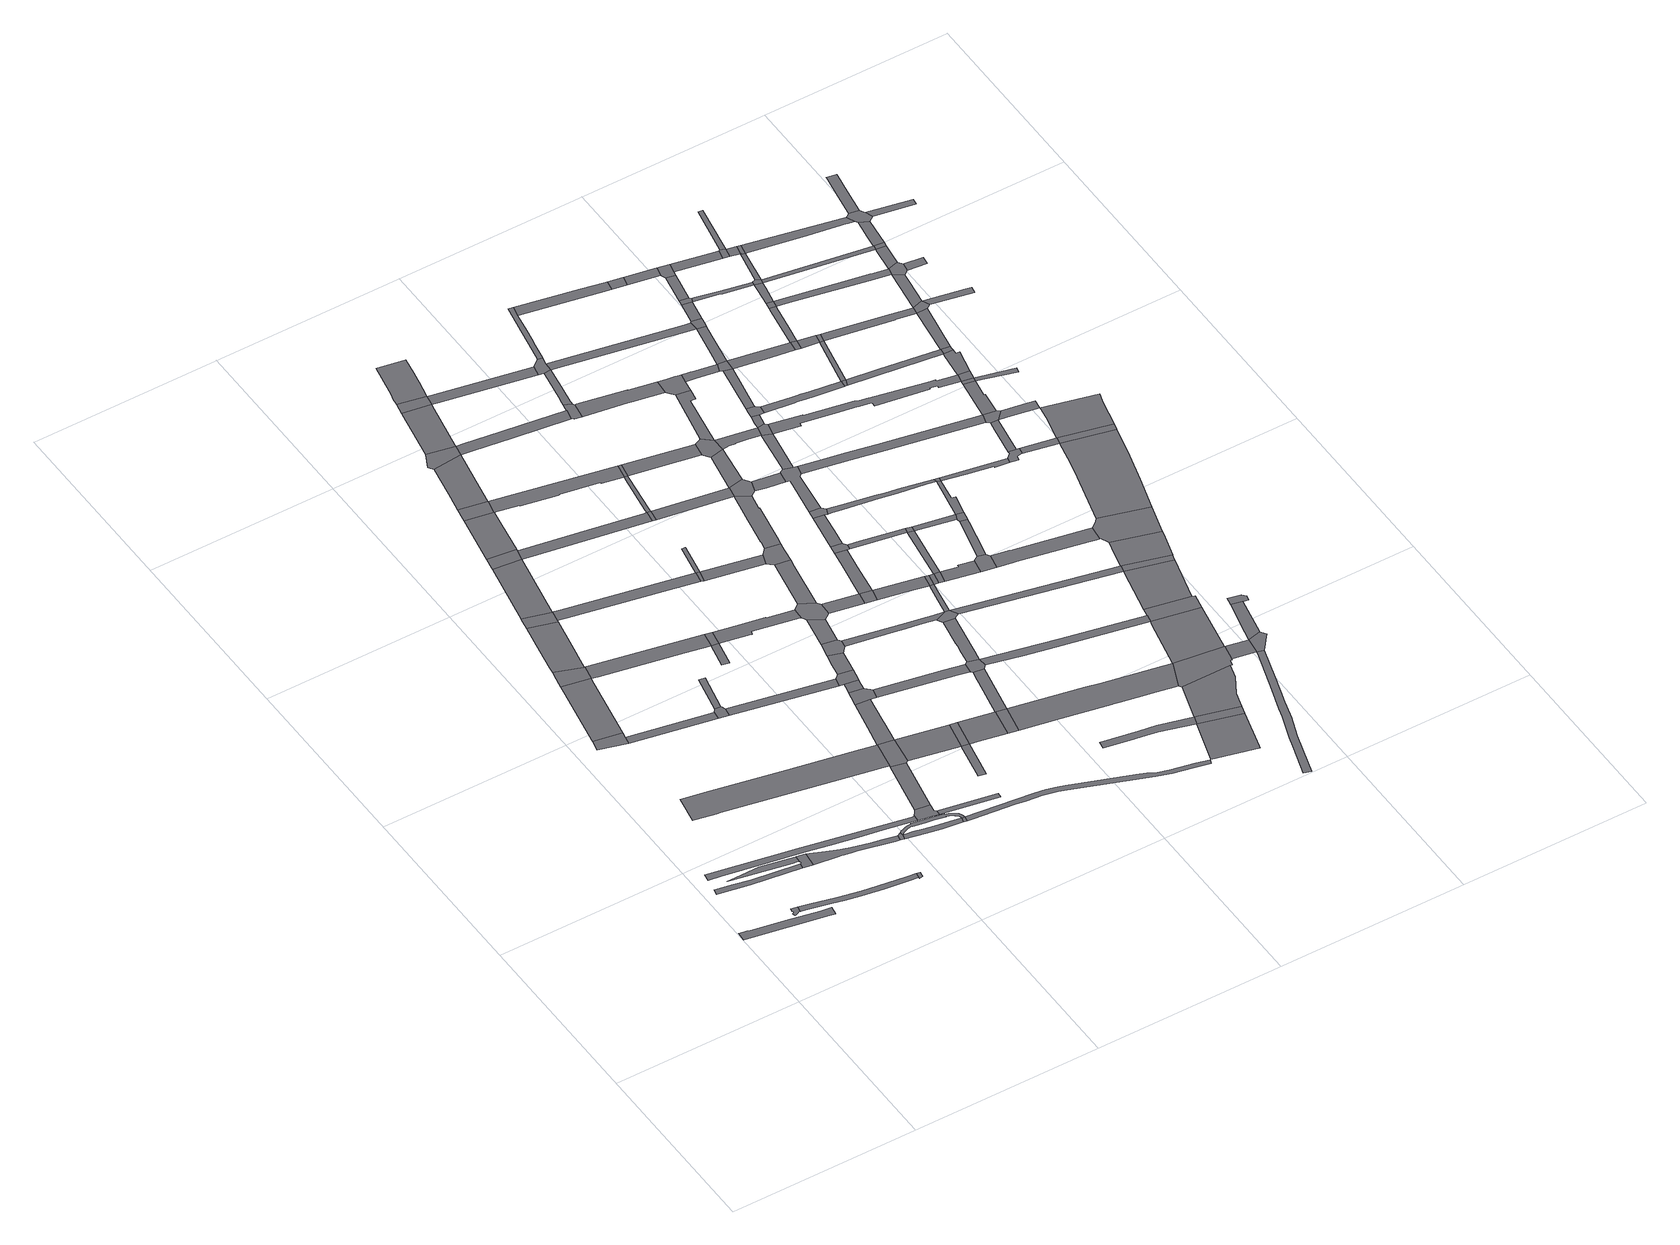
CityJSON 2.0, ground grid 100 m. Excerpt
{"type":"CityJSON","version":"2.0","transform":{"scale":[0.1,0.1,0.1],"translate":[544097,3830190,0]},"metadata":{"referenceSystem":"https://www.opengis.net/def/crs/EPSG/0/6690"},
"CityObjects":{
"road1":{"type":"Road","attributes":{"RoadStructureAttribute.sectionType":"1"},"geometry":[{"type":"MultiSurface","lod":"1","boundaries":[[[0,1,2,3,4,5,6,7,8,9,10]]]}]},
"road2":{"type":"Road","geometry":[{"type":"MultiSurface","lod":"1","boundaries":[[[11,12,13,14,15,16,17,18,19,20,21,22,23]]]}]},
"road3":{"type":"Road","attributes":{"RoadStructureAttribute.sectionType":"1"},"geometry":[{"type":"MultiSurface","lod":"1","boundaries":[[[24,25,26,27,28,29,30,31,32,33]]]}]},
"road4":{"type":"Road","geometry":[{"type":"MultiSurface","lod":"1","boundaries":[[[34,35,36,37,38,39,40,41]]]}]},
"road5":{"type":"Road","geometry":[{"type":"MultiSurface","lod":"1","boundaries":[[[42,41,40,43,44,45,33,32,46,47,48]]]}]},
"road6":{"type":"Road","attributes":{"RoadStructureAttribute.sectionType":"1"},"geometry":[{"type":"MultiSurface","lod":"1","boundaries":[[[49,50,51,52,53,23,22,54,55,56,57,58,59,60,61,62]]]}]},
"road7":{"type":"Road","geometry":[{"type":"MultiSurface","lod":"1","boundaries":[[[63,64,65,66,67]]]}]},
"road8":{"type":"Road","attributes":{"RoadStructureAttribute.sectionType":"1"},"geometry":[{"type":"MultiSurface","lod":"1","boundaries":[[[68,69,70,71,72,73,74,75,76,77,78,79,80,81,82]]]}]},
"road9":{"type":"Road","attributes":{"RoadStructureAttribute.sectionType":"1"},"geometry":[{"type":"MultiSurface","lod":"1","boundaries":[[[83,84,85,63,67,86,87,88]]]}]},
"road10":{"type":"Road","attributes":{"RoadStructureAttribute.sectionType":"1"},"geometry":[{"type":"MultiSurface","lod":"1","boundaries":[[[89,90,91,92,93,94,95,48,47,96,97,98,99,100,101,102,103]]]}]},
"road11":{"type":"Road","geometry":[{"type":"MultiSurface","lod":"1","boundaries":[[[104,105,83,88,106,107]]]}]},
"road12":{"type":"Road","attributes":{"RoadStructureAttribute.sectionType":"1"},"geometry":[{"type":"MultiSurface","lod":"1","boundaries":[[[66,65,108,109]]]}]},
"road13":{"type":"Road","geometry":[{"type":"MultiSurface","lod":"1","boundaries":[[[62,61,110,111,112]]]}]},
"road14":{"type":"Road","attributes":{"RoadStructureAttribute.sectionType":"1"},"geometry":[{"type":"MultiSurface","lod":"1","boundaries":[[[113,114,115,104,107,116,117]]]}]},
"road15":{"type":"Road","attributes":{"RoadStructureAttribute.sectionType":"1"},"geometry":[{"type":"MultiSurface","lod":"1","boundaries":[[[118,119,120,121,122,123,124,125,126,127,128,129,130,131,132,133,134]]]}]},
"road16":{"type":"Road","geometry":[{"type":"MultiSurface","lod":"1","boundaries":[[[135,136,113,117,137,138,139]]]}]},
"road17":{"type":"Road","geometry":[{"type":"MultiSurface","lod":"1","boundaries":[[[140,103,102,141,142]]]}]},
"road18":{"type":"Road","geometry":[{"type":"MultiSurface","lod":"1","boundaries":[[[143,144,109,108,145,146,147,148]]]}]},
"road19":{"type":"Road","attributes":{"RoadStructureAttribute.sectionType":"1"},"geometry":[{"type":"MultiSurface","lod":"1","boundaries":[[[149,135,139,150]]]}]},
"road20":{"type":"Road","attributes":{"RoadStructureAttribute.sectionType":"1"},"geometry":[{"type":"MultiSurface","lod":"1","boundaries":[[[151,106,88,152,153,154,155]]]}]},
"road21":{"type":"Road","geometry":[{"type":"MultiSurface","lod":"1","boundaries":[[[156,157,158,143,148]]]}]},
"road22":{"type":"Road","attributes":{"RoadStructureAttribute.sectionType":"1"},"geometry":[{"type":"MultiSurface","lod":"1","boundaries":[[[159,160,161,162,163,142,141,164,165,166,167]]]}]},
"road23":{"type":"Road","attributes":{"RoadStructureAttribute.sectionType":"1"},"geometry":[{"type":"MultiSurface","lod":"1","boundaries":[[[168,169,170,171,172,173,174,175,176,177,178,179,180,181,182,183,140,142,184,185,186,187,188,189,190,191,192,193,194,195,196,197,198,167,199]]]}]},
"road24":{"type":"Road","geometry":[{"type":"MultiSurface","lod":"1","boundaries":[[[200,201,149,150,202,203,204]]]}]},
"road25":{"type":"Road","geometry":[{"type":"MultiSurface","lod":"1","boundaries":[[[205,206,207,82,81,208,209,210,211,212,213,214,215]]]}]},
"road26":{"type":"Road","attributes":{"RoadStructureAttribute.sectionType":"1"},"geometry":[{"type":"MultiSurface","lod":"1","boundaries":[[[216,200,204,217,218,219]]]}]},
"road27":{"type":"Road","geometry":[{"type":"MultiSurface","lod":"1","boundaries":[[[167,166,220,199]]]}]},
"road28":{"type":"Road","attributes":{"RoadStructureAttribute.sectionType":"1"},"geometry":[{"type":"MultiSurface","lod":"1","boundaries":[[[221,205,215,222]]]}]},
"road29":{"type":"Road","attributes":{"RoadStructureAttribute.sectionType":"1"},"geometry":[{"type":"MultiSurface","lod":"1","boundaries":[[[146,145,223,224,225]]]}]},
"road30":{"type":"Road","geometry":[{"type":"MultiSurface","lod":"1","boundaries":[[[226,216,219,227]]]}]},
"road31":{"type":"Road","geometry":[{"type":"MultiSurface","lod":"1","boundaries":[[[154,228,229,230]]]}]},
"road32":{"type":"Road","attributes":{"RoadStructureAttribute.sectionType":"1"},"geometry":[{"type":"MultiSurface","lod":"1","boundaries":[[[231,232,138,137,233,234,235,236]]]}]},
"road33":{"type":"Road","attributes":{"RoadStructureAttribute.sectionType":"1"},"geometry":[{"type":"MultiSurface","lod":"1","boundaries":[[[237,238,213,212]]]}]},
"road34":{"type":"Road","geometry":[{"type":"MultiSurface","lod":"1","boundaries":[[[134,133,221,222,239,240,241,242]]]}]},
"road35":{"type":"Road","geometry":[{"type":"MultiSurface","lod":"1","boundaries":[[[155,154,230,243]]]}]},
"road36":{"type":"Road","attributes":{"RoadStructureAttribute.sectionType":"1"},"geometry":[{"type":"MultiSurface","lod":"1","boundaries":[[[244,245,246,247,248,249,226,227]]]}]},
"road37":{"type":"Road","attributes":{"RoadStructureAttribute.sectionType":"1"},"geometry":[{"type":"MultiSurface","lod":"1","boundaries":[[[250,251,242,241,252,253,254]]]}]},
"road38":{"type":"Road","geometry":[{"type":"MultiSurface","lod":"1","boundaries":[[[255,256,257,248,247,258]]]}]},
"road39":{"type":"Road","attributes":{"RoadStructureAttribute.sectionType":"1"},"geometry":[{"type":"MultiSurface","lod":"1","boundaries":[[[259,260,261,262,203,202,263,264,265,266]]]}]},
"road40":{"type":"Road","attributes":{"RoadStructureAttribute.sectionType":"1"},"geometry":[{"type":"MultiSurface","lod":"1","boundaries":[[[241,240,267,268,269,270,271]]]}]},
"road41":{"type":"Road","geometry":[{"type":"MultiSurface","lod":"1","boundaries":[[[272,273,250,254,274,275,276,277]]]}]},
"road42":{"type":"Road","attributes":{"RoadStructureAttribute.sectionType":"1"},"geometry":[{"type":"MultiSurface","lod":"1","boundaries":[[[268,278,279,280,281]]]}]},
"road43":{"type":"Road","attributes":{"RoadStructureAttribute.sectionType":"1"},"geometry":[{"type":"MultiSurface","lod":"1","boundaries":[[[282,283,255,258,284,285,286]]]}]},
"road44":{"type":"Road","attributes":{"RoadStructureAttribute.sectionType":"1"},"geometry":[{"type":"MultiSurface","lod":"1","boundaries":[[[287,288,289,272,277,290,291,292]]]}]},
"road45":{"type":"Road","attributes":{"RoadStructureAttribute.sectionType":"1"},"geometry":[{"type":"MultiSurface","lod":"1","boundaries":[[[293,294,295,296,243,230,297,298,299,300,301,302,303]]]}]},
"road46":{"type":"Road","geometry":[{"type":"MultiSurface","lod":"1","boundaries":[[[304,305,306,225,224,287,292,307,308]]]}]},
"road47":{"type":"Road","attributes":{"RoadStructureAttribute.sectionType":"1"},"geometry":[{"type":"MultiSurface","lod":"1","boundaries":[[[309,310,304,308,311]]]}]},
"road48":{"type":"Road","geometry":[{"type":"MultiSurface","lod":"1","boundaries":[[[312,282,286,313]]]}]},
"road49":{"type":"Road","geometry":[{"type":"MultiSurface","lod":"1","boundaries":[[[269,268,281,314]]]}]},
"road50":{"type":"Road","geometry":[{"type":"MultiSurface","lod":"1","boundaries":[[[236,235,315,316]]]}]},
"road51":{"type":"Road","attributes":{"RoadStructureAttribute.sectionType":"1"},"geometry":[{"type":"MultiSurface","lod":"1","boundaries":[[[317,227,219,318,319,320,321,322,323,324,325,326,327,328,329]]]}]},
"road52":{"type":"Road","geometry":[{"type":"MultiSurface","lod":"1","boundaries":[[[330,331,309,311,332,333,334,335,336]]]}]},
"road53":{"type":"Road","geometry":[{"type":"MultiSurface","lod":"1","boundaries":[[[337,338,339,340,236,316]]]}]},
"road54":{"type":"Road","attributes":{"RoadStructureAttribute.sectionType":"1"},"geometry":[{"type":"MultiSurface","lod":"1","boundaries":[[[341,342,343,312,313,344,345,346,347,348]]]}]},
"road55":{"type":"Road","attributes":{"RoadStructureAttribute.sectionType":"1"},"geometry":[{"type":"MultiSurface","lod":"1","boundaries":[[[314,281,349,350,351,352]]]}]},
"road56":{"type":"Road","attributes":{"RoadStructureAttribute.sectionType":"1"},"geometry":[{"type":"MultiSurface","lod":"1","boundaries":[[[353,330,336,354]]]}]},
"road57":{"type":"Road","attributes":{"RoadStructureAttribute.sectionType":"1"},"geometry":[{"type":"MultiSurface","lod":"1","boundaries":[[[355,356,357,358,359,360,361,362,363,364,365,199,220,366,367,368,369,370,371,372,373,374,375,376,377]]]}]},
"road58":{"type":"Road","attributes":{"RoadStructureAttribute.sectionType":"1"},"geometry":[{"type":"MultiSurface","lod":"1","boundaries":[[[316,315,378,379]]]}]},
"road59":{"type":"Road","attributes":{"RoadStructureAttribute.sectionType":"1"},"geometry":[{"type":"MultiSurface","lod":"1","boundaries":[[[380,275,274,381,382,383]]]}]},
"road60":{"type":"Road","geometry":[{"type":"MultiSurface","lod":"1","boundaries":[[[266,265,384,385]]]}]},
"road61":{"type":"Road","attributes":{"RoadStructureAttribute.sectionType":"1"},"geometry":[{"type":"MultiSurface","lod":"1","boundaries":[[[386,387,388,389,258,247,390,391,392,393,394]]]}]},
"road62":{"type":"Road","geometry":[{"type":"MultiSurface","lod":"1","boundaries":[[[395,396,397,303,302,398,353,354,399,400,401,402]]]}]},
"road63":{"type":"Road","geometry":[{"type":"MultiSurface","lod":"1","boundaries":[[[352,351,403,404]]]}]},
"road64":{"type":"Road","attributes":{"RoadStructureAttribute.sectionType":"1"},"geometry":[{"type":"MultiSurface","lod":"1","boundaries":[[[328,405,406,266,385,407,408,409]]]}]},
"road65":{"type":"Road","attributes":{"RoadStructureAttribute.sectionType":"1"},"geometry":[{"type":"MultiSurface","lod":"1","boundaries":[[[410,411,395,402,412,413]]]}]},
"road66":{"type":"Road","geometry":[{"type":"MultiSurface","lod":"1","boundaries":[[[329,328,409,414]]]}]},
"road67":{"type":"Road","attributes":{"RoadStructureAttribute.sectionType":"1"},"geometry":[{"type":"MultiSurface","lod":"1","boundaries":[[[415,313,286,416,417,418]]]}]},
"road68":{"type":"Road","attributes":{"RoadStructureAttribute.sectionType":"1"},"geometry":[{"type":"MultiSurface","lod":"1","boundaries":[[[419,401,400,420,421]]]}]},
"road69":{"type":"Road","attributes":{"RoadStructureAttribute.sectionType":"1"},"geometry":[{"type":"MultiSurface","lod":"1","boundaries":[[[422,423,424,352,404,425,426,427]]]}]},
"road70":{"type":"Road","attributes":{"RoadStructureAttribute.sectionType":"1"},"geometry":[{"type":"MultiSurface","lod":"1","boundaries":[[[428,429,430,431,432,335,334,433,434,435,436,437,438]]]}]},
"road71":{"type":"Road","geometry":[{"type":"MultiSurface","lod":"1","boundaries":[[[439,440,379,378,410,413,441,442,443]]]}]},
"road72":{"type":"Road","attributes":{"RoadStructureAttribute.sectionType":"1"},"geometry":[{"type":"MultiSurface","lod":"1","boundaries":[[[385,384,444,445]]]}]},
"road73":{"type":"Road","geometry":[{"type":"MultiSurface","lod":"1","boundaries":[[[446,383,382,422,427,447,448]]]}]},
"road74":{"type":"Road","geometry":[{"type":"MultiSurface","lod":"1","boundaries":[[[421,420,449,450]]]}]},
"road75":{"type":"Road","geometry":[{"type":"MultiSurface","lod":"1","boundaries":[[[451,452,394,393,453,454,455,456,457,458]]]}]},
"road76":{"type":"Road","attributes":{"RoadStructureAttribute.sectionType":"1"},"geometry":[{"type":"MultiSurface","lod":"1","boundaries":[[[444,459,460,461,462,439,443,463,464,465,466,467,468]]]}]},
"road77":{"type":"Road","attributes":{"RoadStructureAttribute.sectionType":"1"},"geometry":[{"type":"MultiSurface","lod":"1","boundaries":[[[414,409,469,470,471,472,473]]]}]},
"road78":{"type":"Road","attributes":{"RoadStructureAttribute.sectionType":"1"},"geometry":[{"type":"MultiSurface","lod":"1","boundaries":[[[474,475,476,477,446,448,478,479,480,481]]]}]},
"road79":{"type":"Road","attributes":{"RoadStructureAttribute.sectionType":"1"},"geometry":[{"type":"MultiSurface","lod":"1","boundaries":[[[482,483,421,450,484,485,486]]]}]},
"road80":{"type":"Road","attributes":{"RoadStructureAttribute.sectionType":"1"},"geometry":[{"type":"MultiSurface","lod":"1","boundaries":[[[487,488,489,490,491,492,493,494,495,496,451,458]]]}]},
"road81":{"type":"Road","geometry":[{"type":"MultiSurface","lod":"1","boundaries":[[[438,437,497,474,481,498,499,500,501]]]}]},
"road82":{"type":"Road","attributes":{"RoadStructureAttribute.sectionType":"1"},"geometry":[{"type":"MultiSurface","lod":"1","boundaries":[[[450,449,502,503,504]]]}]},
"road83":{"type":"Road","geometry":[{"type":"MultiSurface","lod":"1","boundaries":[[[505,445,444,468,506,507]]]}]},
"road84":{"type":"Road","geometry":[{"type":"MultiSurface","lod":"1","boundaries":[[[508,482,486,509,510,511]]]}]},
"road85":{"type":"Road","geometry":[{"type":"MultiSurface","lod":"1","boundaries":[[[512,418,417,513,493,492,514,515,516,517]]]}]},
"road86":{"type":"Road","attributes":{"RoadStructureAttribute.sectionType":"1"},"geometry":[{"type":"MultiSurface","lod":"1","boundaries":[[[518,519,520,521,522,523,524,525,526]]]}]},
"road87":{"type":"Road","attributes":{"RoadStructureAttribute.sectionType":"1"},"geometry":[{"type":"MultiSurface","lod":"1","boundaries":[[[527,528,529,530,404,403,531,532,533,534,535,536,537,538,539]]]}]},
"road88":{"type":"Road","attributes":{"RoadStructureAttribute.sectionType":"1"},"geometry":[{"type":"MultiSurface","lod":"1","boundaries":[[[540,508,511,541,542]]]}]},
"road89":{"type":"Road","attributes":{"RoadStructureAttribute.sectionType":"1"},"geometry":[{"type":"MultiSurface","lod":"1","boundaries":[[[503,543,438,501,544,545]]]}]},
"road90":{"type":"Road","attributes":{"RoadStructureAttribute.sectionType":"1"},"geometry":[{"type":"MultiSurface","lod":"1","boundaries":[[[546,547,445,505]]]}]},
"road91":{"type":"Road","attributes":{"RoadStructureAttribute.sectionType":"1"},"geometry":[{"type":"MultiSurface","lod":"1","boundaries":[[[548,549,550,551,457,456,552,553,554,555,556,557]]]}]},
"road92":{"type":"Road","geometry":[{"type":"MultiSurface","lod":"1","boundaries":[[[558,559,473,472,547,546,560]]]}]},
"road93":{"type":"Road","geometry":[{"type":"MultiSurface","lod":"1","boundaries":[[[504,503,545,561]]]}]},
"road94":{"type":"Road","attributes":{"RoadStructureAttribute.sectionType":"1"},"geometry":[{"type":"MultiSurface","lod":"1","boundaries":[[[507,506,562,563,564]]]}]},
"road95":{"type":"Road","geometry":[{"type":"MultiSurface","lod":"1","boundaries":[[[565,540,542,566,567,568,569,570]]]}]},
"road96":{"type":"Road","geometry":[{"type":"MultiSurface","lod":"1","boundaries":[[[571,572,573,574,512,517,575,576,577,578,579]]]}]},
"road97":{"type":"Road","attributes":{"RoadStructureAttribute.sectionType":"1"},"geometry":[{"type":"MultiSurface","lod":"1","boundaries":[[[580,561,545,581,582,583]]]}]},
"road98":{"type":"Road","geometry":[{"type":"MultiSurface","lod":"1","boundaries":[[[583,582,584,585]]]}]},
"road99":{"type":"Road","attributes":{"RoadStructureAttribute.sectionType":"1"},"geometry":[{"type":"MultiSurface","lod":"1","boundaries":[[[586,587,510,509,588,589,590,591]]]}]},
"road100":{"type":"Road","geometry":[{"type":"MultiSurface","lod":"1","boundaries":[[[592,564,563,593,594,565,570,595,596,597,598]]]}]},
"road101":{"type":"Road","attributes":{"RoadStructureAttribute.sectionType":"1"},"geometry":[{"type":"MultiSurface","lod":"1","boundaries":[[[599,600,448,447,601,602,603,604]]]}]},
"road102":{"type":"Road","attributes":{"RoadStructureAttribute.sectionType":"1"},"geometry":[{"type":"MultiSurface","lod":"1","boundaries":[[[605,558,560,606,607,608]]]}]},
"road103":{"type":"Road","attributes":{"RoadStructureAttribute.sectionType":"1"},"geometry":[{"type":"MultiSurface","lod":"1","boundaries":[[[590,583,585,609]]]}]},
"road104":{"type":"Road","geometry":[{"type":"MultiSurface","lod":"1","boundaries":[[[525,610,611,612,613,614,615,616]]]}]},
"road105":{"type":"Road","attributes":{"RoadStructureAttribute.sectionType":"1"},"geometry":[{"type":"MultiSurface","lod":"1","boundaries":[[[617,618,619,620,585,584,621,622]]]}]},
"road106":{"type":"Road","attributes":{"RoadStructureAttribute.sectionType":"1"},"geometry":[{"type":"MultiSurface","lod":"1","boundaries":[[[623,560,546,624,625,626,627,628,629]]]}]},
"road107":{"type":"Road","attributes":{"RoadStructureAttribute.sectionType":"1"},"geometry":[{"type":"MultiSurface","lod":"1","boundaries":[[[628,630,592,598,631]]]}]},
"road108":{"type":"Road","geometry":[{"type":"MultiSurface","lod":"1","boundaries":[[[591,590,609,632]]]}]},
"road109":{"type":"Road","geometry":[{"type":"MultiSurface","lod":"1","boundaries":[[[526,525,616,633]]]}]},
"road110":{"type":"Road","geometry":[{"type":"MultiSurface","lod":"1","boundaries":[[[634,635,636,637,557,556,638,605,608,639,640]]]}]},
"road111":{"type":"Road","attributes":{"RoadStructureAttribute.sectionType":"1"},"geometry":[{"type":"MultiSurface","lod":"1","boundaries":[[[641,514,492,642,643]]]}]},
"road112":{"type":"Road","geometry":[{"type":"MultiSurface","lod":"1","boundaries":[[[644,629,628,631,645]]]}]},
"road113":{"type":"Road","geometry":[{"type":"MultiSurface","lod":"1","boundaries":[[[646,622,621,647,648,649]]]}]},
"road114":{"type":"Road","attributes":{"RoadStructureAttribute.sectionType":"1"},"geometry":[{"type":"MultiSurface","lod":"1","boundaries":[[[650,651,501,500,652,653]]]}]},
"road115":{"type":"Road","attributes":{"RoadStructureAttribute.sectionType":"1"},"geometry":[{"type":"MultiSurface","lod":"1","boundaries":[[[654,655,656,657,658,568,567,659,660,661,662,663,664,665]]]}]},
"road116":{"type":"Road","attributes":{"RoadStructureAttribute.sectionType":"1"},"geometry":[{"type":"MultiSurface","lod":"1","boundaries":[[[666,667,668,669,670,629,644,671,672,673]]]}]},
"road117":{"type":"Road","attributes":{"function":"1"},"geometry":[{"type":"MultiSurface","lod":"1","boundaries":[[[674,526,633,675,676,677]]]}]},
"road118":{"type":"Road","attributes":{"RoadStructureAttribute.sectionType":"1"},"geometry":[{"type":"MultiSurface","lod":"1","boundaries":[[[678,679,579,578,680,681,682,683]]]}]},
"road119":{"type":"Road","attributes":{"RoadStructureAttribute.sectionType":"1"},"geometry":[{"type":"MultiSurface","lod":"1","boundaries":[[[632,609,684,685]]]}]},
"road120":{"type":"Road","geometry":[{"type":"MultiSurface","lod":"1","boundaries":[[[686,687,666,673,688,689,690]]]}]},
"road121":{"type":"Road","attributes":{"RoadStructureAttribute.sectionType":"1"},"geometry":[{"type":"MultiSurface","lod":"1","boundaries":[[[691,692,646,649,693,694,695]]]}]},
"road122":{"type":"Road","attributes":{"RoadStructureAttribute.sectionType":"1"},"geometry":[{"type":"MultiSurface","lod":"1","boundaries":[[[696,697,698,640,639,699,700,701]]]}]},
"road123":{"type":"Road","attributes":{"RoadStructureAttribute.sectionType":"1"},"geometry":[{"type":"MultiSurface","lod":"1","boundaries":[[[702,686,690,703,704]]]}]},
"road124":{"type":"Road","geometry":[{"type":"MultiSurface","lod":"1","boundaries":[[[539,538,674,677,705,706,707,708,709]]]}]},
"road125":{"type":"Road","geometry":[{"type":"MultiSurface","lod":"1","boundaries":[[[685,684,691,695,710]]]}]},
"road126":{"type":"Road","attributes":{"RoadStructureAttribute.sectionType":"1"},"geometry":[{"type":"MultiSurface","lod":"1","boundaries":[[[711,712,713,714,715,716,717,718,719,720,721,722,723,724,725,726,727,728,729,730,731]]]}]},
"road127":{"type":"Road","geometry":[{"type":"MultiSurface","lod":"1","boundaries":[[[701,700,702,704,732]]]}]},
"road128":{"type":"Road","attributes":{"RoadStructureAttribute.sectionType":"1"},"geometry":[{"type":"MultiSurface","lod":"1","boundaries":[[[664,685,710,733,734,735]]]}]},
"road129":{"type":"Road","geometry":[{"type":"MultiSurface","lod":"1","boundaries":[[[603,736,737,539,709,738,739]]]}]},
"road130":{"type":"Road","attributes":{"RoadStructureAttribute.sectionType":"1"},"geometry":[{"type":"MultiSurface","lod":"1","boundaries":[[[740,741,742,648,647,743,744,745,746,747,748,749,750]]]}]},
"road131":{"type":"Road","attributes":{"RoadStructureAttribute.sectionType":"1"},"geometry":[{"type":"MultiSurface","lod":"1","boundaries":[[[642,751,752,701,732,753,754,755]]]}]},
"road132":{"type":"Road","geometry":[{"type":"MultiSurface","lod":"1","boundaries":[[[665,664,735,756]]]}]},
"road133":{"type":"Road","attributes":{"RoadStructureAttribute.sectionType":"1"},"geometry":[{"type":"MultiSurface","lod":"1","boundaries":[[[757,758,759,760,689,688,761,762,763,764,765,766,767]]]}]},
"road134":{"type":"Road","geometry":[{"type":"MultiSurface","lod":"1","boundaries":[[[683,682,768,769]]]}]},
"road135":{"type":"Road","attributes":{"RoadStructureAttribute.sectionType":"1"},"geometry":[{"type":"MultiSurface","lod":"1","boundaries":[[[770,771,772,597,596,773,774,775,776,777,778]]]}]},
"road136":{"type":"Road","geometry":[{"type":"MultiSurface","lod":"1","boundaries":[[[779,643,642,755,780,781]]]}]},
"road137":{"type":"Road","geometry":[{"type":"MultiSurface","lod":"1","boundaries":[[[782,604,603,739,783,784]]]}]},
"road138":{"type":"Road","attributes":{"RoadStructureAttribute.sectionType":"1"},"geometry":[{"type":"MultiSurface","lod":"1","boundaries":[[[785,709,708,786,711,787]]]}]},
"road139":{"type":"Road","attributes":{"RoadStructureAttribute.sectionType":"1"},"geometry":[{"type":"MultiSurface","lod":"1","boundaries":[[[788,789,732,704,790,791,792]]]}]},
"road140":{"type":"Road","attributes":{"RoadStructureAttribute.sectionType":"1"},"geometry":[{"type":"MultiSurface","lod":"1","boundaries":[[[793,779,781,794,795]]]}]},
"road141":{"type":"Road","attributes":{"RoadStructureAttribute.sectionType":"1"},"geometry":[{"type":"MultiSurface","lod":"1","boundaries":[[[769,768,796,797]]]}]},
"road142":{"type":"Road","geometry":[{"type":"MultiSurface","lod":"1","boundaries":[[[798,793,795,799,800,801]]]}]},
"road143":{"type":"Road","attributes":{"function":"1"},"geometry":[{"type":"MultiSurface","lod":"1","boundaries":[[[652,802,782,784,803]]]}]},
"road144":{"type":"Road","attributes":{"RoadStructureAttribute.sectionType":"1"},"geometry":[{"type":"MultiSurface","lod":"1","boundaries":[[[756,735,804,805,806,807,808]]]}]},
"road145":{"type":"Road","attributes":{"RoadStructureAttribute.sectionType":"1"},"geometry":[{"type":"MultiSurface","lod":"1","boundaries":[[[809,810,811,812,813,814,815,816,817,818,819,820,645,631,821,822,823,824,825,826,827,828,829,830,831,832,833,834,835,836]]]}]},
"road146":{"type":"Road","geometry":[{"type":"MultiSurface","lod":"1","boundaries":[[[837,787,711,731,838]]]}]},
"road147":{"type":"Road","attributes":{"RoadStructureAttribute.sectionType":"1"},"geometry":[{"type":"MultiSurface","lod":"1","boundaries":[[[839,798,801,840]]]}]},
"road148":{"type":"Road","geometry":[{"type":"MultiSurface","lod":"1","boundaries":[[[841,767,766,842]]]}]},
"road149":{"type":"Road","geometry":[{"type":"MultiSurface","lod":"1","boundaries":[[[653,652,803,843,844]]]}]},
"road150":{"type":"Road","geometry":[{"type":"MultiSurface","lod":"1","boundaries":[[[797,796,839,840,845,846]]]}]},
"road151":{"type":"Road","attributes":{"RoadStructureAttribute.sectionType":"1"},"geometry":[{"type":"MultiSurface","lod":"1","boundaries":[[[847,848,849,787,837,850]]]}]},
"road152":{"type":"Road","geometry":[{"type":"MultiSurface","lod":"1","boundaries":[[[792,791,851,852,853]]]}]},
"road153":{"type":"Road","attributes":{"function":"1"},"geometry":[{"type":"MultiSurface","lod":"1","boundaries":[[[854,855,653,844,856,857]]]}]},
"road154":{"type":"Road","attributes":{"RoadStructureAttribute.sectionType":"1"},"geometry":[{"type":"MultiSurface","lod":"1","boundaries":[[[858,859,767,841,860,861]]]}]},
"road155":{"type":"Road","attributes":{"RoadStructureAttribute.sectionType":"1"},"geometry":[{"type":"MultiSurface","lod":"1","boundaries":[[[862,863,864,799,795,865,866,867,868,869]]]}]},
"road156":{"type":"Road","attributes":{"RoadStructureAttribute.sectionType":"1"},"geometry":[{"type":"MultiSurface","lod":"1","boundaries":[[[852,851,870,858,871]]]}]},
"road157":{"type":"Road","attributes":{"RoadStructureAttribute.sectionType":"1"},"geometry":[{"type":"MultiSurface","lod":"1","boundaries":[[[872,873,874,792,853,875,876,877]]]}]},
"road158":{"type":"Road","geometry":[{"type":"MultiSurface","lod":"1","boundaries":[[[878,847,850,879,880,881,882,883]]]}]},
"road159":{"type":"Road","geometry":[{"type":"MultiSurface","lod":"1","boundaries":[[[884,885,886,750,749,887,854,857,888]]]}]},
"road160":{"type":"Road","geometry":[{"type":"MultiSurface","lod":"1","boundaries":[[[871,858,861,889,890]]]}]},
"road161":{"type":"Road","geometry":[{"type":"MultiSurface","lod":"1","boundaries":[[[891,892,808,807,893,894,895,896,897,898,899]]]}]},
"road162":{"type":"Road","attributes":{"RoadStructureAttribute.sectionType":"1"},"geometry":[{"type":"MultiSurface","lod":"1","boundaries":[[[900,846,845,901,902]]]}]},
"road163":{"type":"Road","geometry":[{"type":"MultiSurface","lod":"1","boundaries":[[[903,872,877,904]]]}]},
"road164":{"type":"Road","attributes":{"RoadStructureAttribute.sectionType":"1"},"geometry":[{"type":"MultiSurface","lod":"1","boundaries":[[[868,905,906,903,904,907,908,909]]]}]},
"road165":{"type":"Road","attributes":{"RoadStructureAttribute.sectionType":"1"},"geometry":[{"type":"MultiSurface","lod":"1","boundaries":[[[910,911,891,899,912,913,914]]]}]},
"road166":{"type":"Road","attributes":{"RoadStructureAttribute.sectionType":"1"},"geometry":[{"type":"MultiSurface","lod":"1","boundaries":[[[915,841,842,916,917,918]]]}]},
"road167":{"type":"Road","geometry":[{"type":"MultiSurface","lod":"1","boundaries":[[[919,869,868,909,920]]]}]},
"road168":{"type":"Road","attributes":{"RoadStructureAttribute.sectionType":"1"},"geometry":[{"type":"MultiSurface","lod":"1","boundaries":[[[898,897,921,922]]]}]},
"road169":{"type":"Road","geometry":[{"type":"MultiSurface","lod":"1","boundaries":[[[778,777,910,914,923,924]]]}]},
"road170":{"type":"Road","geometry":[{"type":"MultiSurface","lod":"1","boundaries":[[[925,926,902,901,927,928,929]]]}]},
"road171":{"type":"Road","attributes":{"RoadStructureAttribute.sectionType":"1"},"geometry":[{"type":"MultiSurface","lod":"1","boundaries":[[[930,931,919,920,932,933]]]}]},
"road172":{"type":"Road","attributes":{"RoadStructureAttribute.sectionType":"1"},"geometry":[{"type":"MultiSurface","lod":"1","boundaries":[[[928,927,934,935]]]}]},
"road173":{"type":"Road","attributes":{"RoadStructureAttribute.sectionType":"1"},"geometry":[{"type":"MultiSurface","lod":"1","boundaries":[[[936,778,924,937,938,939,940]]]}]},
"road174":{"type":"Road","attributes":{"function":"1"},"geometry":[{"type":"MultiSurface","lod":"1","boundaries":[[[921,941,942,884,888,943,944,945]]]}]},
"road175":{"type":"Road","geometry":[{"type":"MultiSurface","lod":"1","boundaries":[[[930,933,946,935,934],[947,948,934]]]}]},
"road176":{"type":"Road","attributes":{"RoadStructureAttribute.sectionType":"1"},"geometry":[{"type":"MultiSurface","lod":"1","boundaries":[[[949,950,925,929,951,952]]]}]},
"road177":{"type":"Road","attributes":{"RoadStructureAttribute.sectionType":"1"},"geometry":[{"type":"MultiSurface","lod":"1","boundaries":[[[953,954,890,889,955,956,957,958,959]]]}]},
"road178":{"type":"Road","attributes":{"RoadStructureAttribute.sectionType":"1"},"geometry":[{"type":"MultiSurface","lod":"1","boundaries":[[[960,923,914,961,962,963]]]}]},
"road179":{"type":"Road","geometry":[{"type":"MultiSurface","lod":"1","boundaries":[[[835,936,940,964]]]}]},
"road180":{"type":"Road","geometry":[{"type":"MultiSurface","lod":"1","boundaries":[[[836,835,964,965]]]}]},
"road181":{"type":"Road","attributes":{"RoadStructureAttribute.sectionType":"1"},"geometry":[{"type":"MultiSurface","lod":"1","boundaries":[[[966,967,968,904,877,969,970,971,972]]]}]},
"road182":{"type":"Road","attributes":{"RoadStructureAttribute.sectionType":"1"},"geometry":[{"type":"MultiSurface","lod":"1","boundaries":[[[917,973,836,965,974,975,976]]]}]},
"road183":{"type":"Road","geometry":[{"type":"MultiSurface","lod":"1","boundaries":[[[918,917,976,977,978]]]}]},
"road184":{"type":"Road","geometry":[{"type":"MultiSurface","lod":"1","boundaries":[[[922,921,945,979]]]}]},
"road185":{"type":"Road","attributes":{"RoadStructureAttribute.sectionType":"1"},"geometry":[{"type":"MultiSurface","lod":"1","boundaries":[[[964,940,980,981]]]}]},
"road186":{"type":"Road","attributes":{"RoadStructureAttribute.sectionType":"1"},"geometry":[{"type":"MultiSurface","lod":"1","boundaries":[[[920,909,982,983]]]}]},
"road187":{"type":"Road","attributes":{"RoadStructureAttribute.sectionType":"1"},"geometry":[{"type":"MultiSurface","lod":"1","boundaries":[[[984,958,985,986,918,978]]]}]},
"road188":{"type":"Road","attributes":{"function":"1"},"geometry":[{"type":"MultiSurface","lod":"1","boundaries":[[[962,987,988,989,990,922,979,991,992]]]}]},
"road189":{"type":"Road","attributes":{"RoadStructureAttribute.sectionType":"1"},"geometry":[{"type":"MultiSurface","lod":"1","boundaries":[[[993,946,933,994,995,996,997,998,999,1000,1001,1002]]]}]},
"road190":{"type":"Road","geometry":[{"type":"MultiSurface","lod":"1","boundaries":[[[1003,959,958,984,1004,1005]]]}]},
"road191":{"type":"Road","attributes":{"RoadStructureAttribute.sectionType":"1"},"geometry":[{"type":"MultiSurface","lod":"1","boundaries":[[[971,1006,959,1003,1007,1008]]]}]},
"road192":{"type":"Road","geometry":[{"type":"MultiSurface","lod":"1","boundaries":[[[1009,972,971,1008,1010,1011]]]}]},
"road193":{"type":"Road","attributes":{"RoadStructureAttribute.sectionType":"1"},"geometry":[{"type":"MultiSurface","lod":"1","boundaries":[[[1012,1013,1003,1005,1014,1015,1016]]]}]},
"road194":{"type":"Road","attributes":{"RoadStructureAttribute.sectionType":"1"},"geometry":[{"type":"MultiSurface","lod":"1","boundaries":[[[982,1017,972,1009,1018]]]}]},
"road195":{"type":"Road","geometry":[{"type":"MultiSurface","lod":"1","boundaries":[[[983,982,1018,1019]]]}]},
"road196":{"type":"Road","geometry":[{"type":"MultiSurface","lod":"1","boundaries":[[[1020,1021,1011,1010]]]}]},
"road197":{"type":"Road","attributes":{"RoadStructureAttribute.sectionType":"1"},"geometry":[{"type":"MultiSurface","lod":"1","boundaries":[[[1022,1023,1024,983,1019,1025]]]}]},
"road198":{"type":"Road","geometry":[{"type":"MultiSurface","lod":"1","boundaries":[[[1026,1027,1002,1001,1022,1025,1028,1029,1030,1031]]]}]},
"road199":{"type":"Road","attributes":{"RoadStructureAttribute.sectionType":"1"},"geometry":[{"type":"MultiSurface","lod":"1","boundaries":[[[1032,1033,1034,1026,1031,1035,1036,1037]]]}]},
"road200":{"type":"Road","attributes":{"RoadStructureAttribute.sectionType":"1"},"geometry":[{"type":"MultiSurface","lod":"1","boundaries":[[[1029,1028,1038,1039]]]}]}
},
"vertices":[
[408,450,0],[236,483,0],[66,516,0],[48,520,0],[18,526,0],[8,528,0],[3,480,0],[11,479,0],[424,401,0],[453,396,0],[461,440,0],
[297,536,0],[292,517,0],[295,516,0],[297,512,0],[293,504,0],[288,503,0],[291,488,0],[297,489,0],[304,492,0],[311,495,0],[317,497,0],[322,498,0],[329,528,0],
[245,794,0],[160,811,0],[151,813,0],[65,829,0],[59,800,0],[145,782,0],[154,781,0],[223,767,0],[488,731,0],[493,760,0],
[323,846,0],[166,844,0],[147,844,0],[165,840,0],[465,784,0],[493,779,0],[497,777,0],[499,812,0],
[506,811,0],[500,773,0],[500,766,0],[498,762,0],[496,730,0],[539,724,0],[548,803,0],
[866,426,0],[715,446,0],[636,459,0],[517,483,0],[388,514,0],[328,497,0],[350,491,0],[474,463,0],[538,449,0],[616,433,0],[733,413,0],[862,397,0],[905,391,0],[909,420,0],
[117,1955,0],[106,1898,0],[251,1853,0],[259,1895,0],[265,1928,0],
[1101,742,0],[1089,744,0],[555,848,0],[83,937,0],[77,898,0],[139,888,0],[377,846,0],[454,832,0],[589,807,0],[673,790,0],[811,764,0],[935,742,0],[1084,715,0],[1103,711,0],[1105,741,0],
[187,2337,0],[180,2301,0],[119,1966,0],[328,2274,0],[331,2288,0],[335,2307,0],
[968,675,0],[901,690,0],[841,704,0],[749,726,0],[712,737,0],[701,742,0],[637,766,0],[663,707,0],[691,703,0],[696,702,0],[730,697,0],[760,691,0],[944,650,0],[965,646,0],[971,674,0],
[205,2436,0],[202,2417,0],[349,2387,0],[348,2387,0],
[687,1770,0],[695,1815,0],
[905,384,0],[926,388,0],[930,417,0],
[261,2744,0],[233,2589,0],[211,2468,0],[376,2538,0],[406,2703,0],
[1195,1234,0],[1170,1238,0],[1133,1245,0],[939,1283,0],[775,1315,0],[374,1393,0],[254,1417,0],[227,1269,0],[246,1265,0],[346,1246,0],[365,1242,0],[939,1131,0],[1142,1091,0],[1148,1090,0],[1167,1086,0],[1187,1082,0],[1213,1230,0],
[273,2812,0],[271,2802,0],[408,2712,0],[418,2772,0],[417,2772,0],
[991,685,0],[987,641,0],[994,669,0],
[707,1833,0],[706,1829,0],[740,1760,0],[749,1807,0],[741,1826,0],[739,1829,0],
[337,3158,0],[485,3141,0],
[369,2383,0],[369,2300,0],[789,2217,0],[917,2192,0],[931,2272,0],
[779,2027,0],[764,2031,0],[749,2034,0],
[1224,627,0],[1151,639,0],[1096,649,0],[1046,660,0],[1003,667,0],[1089,619,0],[1169,604,0],[1275,588,0],[1284,616,0],
[1298,625,0],[1293,636,0],[1286,647,0],[1275,655,0],[1265,663,0],[1248,673,0],[1228,678,0],[1229,682,0],[1173,692,0],[1128,700,0],[1065,712,0],[1065,708,0],[1043,705,0],[1033,704,0],[1019,699,0],[1002,693,0],[1009,679,0],[1024,685,0],[1036,689,0],[1044,690,0],[1063,693,0],[1063,691,0],[1125,679,0],[1169,671,0],[1226,660,0],[1227,663,0],[1257,651,0],[1266,643,0],[1275,637,0],[1280,629,0],[1283,621,0],[1299,614,0],
[349,3227,0],[339,3168,0],[487,3141,0],[499,3199,0],[501,3209,0],
[1129,776,0],[1119,761,0],[1108,746,0],[1118,708,0],[1138,704,0],[1178,697,0],[1192,694,0],[1209,691,0],[1212,716,0],[1200,727,0],[1207,764,0],
[398,3496,0],[532,3399,0],[544,3469,0],[544,3471,0],
[1295,585,0],
[1186,1077,0],[1261,1057,0],
[777,1752,0],[1275,1652,0],[1285,1700,0],
[412,3574,0],[559,3545,0],
[890,2058,0],[928,2051,0],[955,2185,0],
[1104,2635,0],[458,2764,0],[456,2702,0],[925,2609,0],[1103,2573,0],[1115,2633,0],
[1510,636,0],[1513,661,0],
[1262,1058,0],[1275,1064,0],[1295,1215,0],[1214,1230,0],
[969,2264,0],
[559,3547,0],[574,3631,0],[590,3714,0],[618,3871,0],[463,3857,0],[432,3685,0],
[1270,1507,0],[1238,1350,0],[1317,1335,0],[1318,1344,0],[1346,1501,0],
[483,3959,0],[446,3884,0],[454,3870,0],[628,3932,0],
[1128,3091,0],[1126,3091,0],[847,3138,0],[523,3195,0],[520,3135,0],[1086,3037,0],[1128,3030,0],[1138,3089,0],
[1282,1063,0],[1535,1014,0],[1564,1163,0],[1510,1173,0],[1297,1214,0],
[1286,1590,0],[1280,1557,0],[1379,1495,0],[1389,1546,0],[1381,1554,0],[1359,1576,0],
[1495,806,0],[1514,803,0],[1534,799,0],[1574,1007,0],
[535,4249,0],[533,4240,0],[630,3941,0],[680,4212,0],[682,4222,0],
[1298,1648,0],[1294,1629,0],[1292,1616,0],[1359,1580,0],[1368,1626,0],[1370,1636,0],
[1230,2210,0],[1230,2213,0],[1134,2232,0],[1128,2233,0],[1113,2154,0],[1118,2153,0],[1121,2163,0],[1123,2172,0],[1362,2125,0],[1366,2124,0],[1370,2184,0],
[1307,1718,0],[1303,1715,0],[1301,1713,0],[1372,1643,0],[1384,1706,0],
[1334,1848,0],[1320,1783,0],[1406,1824,0],
[547,4309,0],[692,4279,0],
[1603,1155,0],
[1120,2569,0],[1133,2629,0],
[1039,3450,0],[669,3446,0],[668,3444,0],[668,3441,0],[739,3427,0],[853,3405,0],[860,3405,0],[861,3409,0],[1065,3371,0],[1064,3365,0],[1171,3344,0],[1175,3343,0],[1190,3420,0],
[1349,1926,0],[1347,1913,0],[1412,1831,0],[1414,1833,0],[1434,1856,0],[1441,1895,0],[1428,1911,0],
[1164,2799,0],[1164,2801,0],[1154,2801,0],[1144,2801,0],
[595,4560,0],[560,4379,0],[553,4347,0],[700,4313,0],[707,4349,0],[708,4353,0],[724,4443,0],[741,4535,0],
[1594,1003,0],[1619,998,0],[1761,971,0],[1789,1120,0],
[1381,2099,0],[1455,2055,0],
[2390,338,0],[2263,366,0],[2207,380,0],[2176,399,0],[2165,405,0],[2115,424,0],[1803,537,0],[1767,550,0],[1712,563,0],[1656,572,0],[1380,605,0],[1325,581,0],[1537,557,0],[1598,549,0],[1676,539,0],[1715,531,0],[1751,522,0],[1793,510,0],[2185,364,0],[2258,339,0],[2362,319,0],[2446,298,0],[2455,322,0],
[1418,2510,0],[1440,2568,0],
[1739,1478,0],[1774,1417,0],[1833,1405,0],[1840,1458,0],
[1148,3026,0],[1157,3086,0],
[1040,3875,0],[867,3898,0],[861,3899,0],[671,3926,0],[663,3865,0],[677,3863,0],[882,3835,0],[1174,3797,0],[1187,3855,0],
[1402,2210,0],[1379,2191,0],[1374,2188,0],[1370,2118,0],[1484,2076,0],[1489,2080,0],[1493,2148,0],[1477,2169,0],
[1815,960,0],[1844,1109,0],
[1173,3330,0],[1140,3105,0],[1160,3102,0],[1190,3326,0],[1192,3340,0],
[1450,2483,0],[1442,2440,0],[1521,2426,0],[1529,2470,0],
[1207,3417,0],
[713,4275,0],[713,4216,0],[1202,4121,0],[1214,4178,0],
[1498,2147,0],[1664,2045,0],[1677,2112,0],
[1843,1393,0],[1836,1360,0],[1828,1323,0],[1871,1249,0],[1893,1361,0],[1898,1386,0],
[1943,1800,0],[1889,1810,0],[1861,1815,0],[1733,1839,0],[1689,1848,0],[1678,1813,0],[1715,1806,0],[1821,1788,0],[1883,1776,0],[1886,1776,0],[1946,1799,0],
[1470,2598,0],[1444,2573,0],[1537,2521,0],[1541,2541,0],[1549,2584,0],
[1534,2962,0],[1545,3021,0],
[1857,1468,0],[1915,1404,0],[1912,1451,0],
[1725,2033,0],[1738,2098,0],
[1193,3893,0],[1190,3874,0],[1180,3796,0],[1186,3790,0],[1189,3787,0],[1225,3781,0],[1238,3867,0],[1231,3877,0],
[1514,2848,0],[1513,2841,0],[1478,2644,0],[1478,2642,0],[1557,2630,0],[1592,2827,0],[1593,2835,0],[1590,2835,0],[1588,2835,0],[1604,2921,0],
[1201,3338,0],[1203,3338,0],[1313,3319,0],[1556,3273,0],[1568,3347,0],
[1902,1744,0],[1878,1598,0],[1875,1578,0],[1868,1535,0],[1922,1507,0],[1932,1558,0],[1936,1584,0],[1964,1739,0],
[1724,2397,0],[1714,2329,0],[1764,2267,0],[1782,2382,0],[1783,2387,0],
[1233,3887,0],[1234,3896,0],[1249,3995,0],[1266,4102,0],[1268,4115,0],[1268,4119,0],[1230,4116,0],[1228,4104,0],[1203,3949,0],[1196,3911,0],
[1895,1757,0],[1974,1745,0],[1991,1754,0],[1992,1754,0],[1969,1797,0],
[1892,2000,0],[1979,1983,0],[1992,2047,0],
[1626,3036,0],[1634,2941,0],[1651,3000,0],
[1732,2443,0],[1798,2384,0],[1803,2414,0],[1790,2434,0],
[1254,4209,0],[1229,4116,0],[1270,4164,0],[1271,4166,0],[1274,4185,0],[1278,4205,0],
[2370,644,0],[2281,656,0],[2087,692,0],[2081,652,0],[2212,628,0],[2293,615,0],[2351,605,0],[2530,554,0],[2544,598,0],
[2605,958,0],[2298,1019,0],[2228,1033,0],[1850,1108,0],[2022,920,0],[2270,872,0],[2275,871,0],[2304,865,0],[2393,848,0],[2486,830,0],[2577,812,0],[2592,809,0],[2651,949,0],
[1764,2644,0],[1800,2498,0],[1820,2635,0],
[1961,1884,0],[1986,1901,0],[1999,1979,0],
[1656,3250,0],[1584,3236,0],
[1501,3813,0],[1494,3814,0],[1495,3819,0],[1249,3865,0],[1450,3745,0],[1480,3739,0],[1487,3738,0],[1626,3710,0],[1634,3709,0],[1641,3789,0],
[1606,3365,0],[1596,3360,0],[1656,3322,0],
[2012,2043,0],
[1691,2929,0],[1787,2914,0],[1797,2977,0],
[1772,2692,0],[1832,2633,0],[1836,2632,0],[1850,2665,0],[1839,2675,0],[1830,2683,0],
[1319,4562,0],[1308,4505,0],[1291,4411,0],[1274,4317,0],[1297,4312,0],[1301,4322,0],[1314,4398,0],[1332,4501,0],[1343,4557,0],
[2031,2039,0],[2009,1977,0],[2024,1974,0],[2036,2038,0],
[2054,1968,0],[2067,2033,0],
[2025,2372,0],[1851,2405,0],[1842,2376,0],[2011,2346,0],[2081,2333,0],[2086,2360,0],
[1819,2991,0],[1807,2910,0],[1800,2863,0],[1860,2910,0],[1875,2920,0],[1885,2972,0],[1867,2975,0],
[2305,1365,0],[2109,1408,0],[2095,1363,0],[2258,1329,0],[2712,1235,0],[2721,1279,0],
[1666,3672,0],[1703,3602,0],[1729,3598,0],[1740,3659,0],
[2113,2324,0],
[2525,536,0],[2495,438,0],[2461,326,0],[2459,321,0],[2693,263,0],[2696,277,0],[2755,493,0],
[2166,2024,0],[2161,2025,0],[2160,2020,0],[2159,2014,0],[2227,1934,0],[2242,2010,0],
[1858,3287,0],[1692,3257,0],[1724,3251,0],[1726,3255,0],[1787,3245,0],[1856,3233,0],[1868,3285,0],
[1824,3012,0],[1906,3214,0],
[2118,2354,0],
[2767,538,0],
[1734,3772,0],[1732,3773,0],[1729,3773,0],[1685,3781,0],[1646,3694,0],[1750,3720,0],[1759,3768,0],
[1950,4037,0],[1980,3984,0],[1979,4031,0],
[1909,3291,0],[1921,3279,0],
[2269,2026,0],[2305,1919,0],[2321,1997,0],[2309,2018,0],
[1987,1793,0],[1977,1795,0],[2784,1580,0],[2792,1617,0],
[2200,2596,0],[2136,2608,0],[2094,2616,0],[1922,2651,0],[1858,2664,0],[1854,2629,0],[1913,2620,0],[2092,2590,0],[2180,2575,0],[2330,2551,0],[2376,2543,0],[2372,2563,0],
[1881,3360,0],[1875,3328,0],[1874,3321,0],[1871,3300,0],[1869,3290,0],[1910,3297,0],[1915,3321,0],[1921,3353,0],
[2604,793,0],[2790,624,0],[2846,720,0],[2866,794,0],
[1783,4471,0],[1672,4493,0],[1333,4501,0],[1774,4418,0],[1790,4415,0],[1800,4468,0],
[2319,2282,0],[2333,2313,0],
[1890,3418,0],[1888,3403,0],[1947,3350,0],[1953,3394,0],[1933,3411,0],
[2325,2264,0],[2289,2109,0],[2337,2142,0],[2358,2235,0],[2363,2256,0],
[1810,3759,0],[1808,3759,0],[1805,3760,0],[1802,3712,0],[1920,3693,0],[1936,3737,0],
[1935,3686,0],[1934,3419,0],[1980,3674,0],
[2877,791,0],[2885,822,0],[2895,820,0],[2897,827,0],[2912,914,0],
[2373,2305,0],
[3018,803,0],[3012,778,0],[2943,558,0],[2905,436,0],[2889,384,0],[2875,344,0],[2868,325,0],[2842,250,0],[2826,195,0],[2803,120,0],[2789,75,0],[2771,17,0],[2809,5,0],[2826,62,0],[2879,237,0],[2923,361,0],[2927,375,0],[2951,458,0],[2972,527,0],[2999,616,0],[3053,794,0],
[1985,3734,0],
[2395,2411,0],[2373,2416,0],[2394,2536,0],
[2708,1218,0],[2708,1217,0],[2911,915,0],[2962,1188,0],
[2797,1904,0],[2420,1978,0],[2414,1979,0],[2388,1903,0],[2397,1901,0],[2404,1900,0],[2754,1830,0],[2782,1825,0],[2792,1823,0],[2808,1821,0],[2818,1900,0],
[1962,3883,0],[1950,3817,0],[2003,3839,0],[2012,3889,0],[2028,3975,0],
[2398,2558,0],
[2195,3357,0],[2158,3363,0],[2130,3367,0],[2107,3370,0],[2102,3331,0],[2107,3330,0],[2119,3329,0],[2154,3324,0],[2202,3318,0],[2354,3299,0],[2358,3333,0],
[1868,4401,0],[1877,4453,0],
[2276,2897,0],[2121,2927,0],[2009,2948,0],[1994,2898,0],[2116,2875,0],[2286,2842,0],[2697,2764,0],[2775,2750,0],[2790,2799,0],
[1987,4039,0],[2031,3991,0],[2037,4030,0],
[2730,1320,0],[2977,1266,0],[2960,1273,0],
[3029,891,0],[3016,804,0],[3031,891,0],
[2293,3678,0],[2172,3700,0],[2171,3642,0],[2289,3623,0],[2298,3677,0],
[2007,4154,0],[2057,4138,0],[2058,4144,0],
[2031,4370,0],[2041,4421,0],
[2012,4183,0],[2070,4165,0],[2066,4169,0],[2060,4175,0],
[2783,1572,0],[3024,1516,0],
[2514,2509,0],[2652,2483,0],[2652,2478,0],[2727,2466,0],[2732,2494,0],
[2729,3103,0],[2730,3108,0],[2728,3109,0],[2682,3118,0],[2680,3119,0],[2408,3174,0],[2406,3175,0],[2363,3183,0],[2349,3190,0],[2342,3193,0],[2090,3239,0],[2091,3245,0],[2045,3188,0],[2048,3206,0],[2244,3170,0],[2335,3153,0],[2340,3152,0],[2399,3141,0],[2403,3140,0],[2401,3116,0],[2672,3072,0],[2678,3071,0],[2678,3078,0],[2718,3071,0],[2717,3060,0],[2718,3059,0],[2826,3037,0],[2834,3082,0],
[3100,906,0],[3120,878,0],
[2041,4342,0],[2090,4333,0],
[2381,3333,0],[2366,3298,0],
[3030,1538,0],[3033,1549,0],
[2094,4357,0],[2104,4409,0],
[3084,1132,0],[3061,1030,0],[3042,943,0],[3143,1119,0],
[2319,3618,0],[2328,3670,0],[2328,3671,0],
[2830,1777,0],[2814,1710,0],[3072,1688,0],[3078,1707,0],
[2411,3603,0],[2371,3398,0],[2391,3387,0],[2433,3601,0],
[2210,4136,0],[2191,4140,0],[2085,4162,0],[2085,4139,0],[2189,4119,0],[2207,4115,0],[2361,4085,0],[2363,4105,0],
[2402,3605,0],[2420,3652,0],
[2335,3918,0],[2333,3903,0],[2315,3790,0],[2344,3765,0],[2368,3902,0],[2370,3913,0],
[3093,1173,0],[3155,1116,0],[3172,1113,0],[3177,1141,0],[3167,1151,0],[3159,1158,0],
[2866,1941,0],[2851,1923,0],[2820,1901,0],[2812,1820,0],[3123,1868,0],
[2433,3603,0],[2442,3648,0],
[2760,2530,0],[2759,2519,0],[2745,2464,0],[2772,2459,0],[2779,2483,0],[2800,2486,0],[2807,2487,0],[2814,2521,0],[2799,2524,0],
[2329,4365,0],[2332,4310,0],[2342,4361,0],
[2341,3953,0],[2377,3948,0],
[2359,4075,0],[2354,4042,0],[2395,4042,0],[2399,4067,0],[2401,4075,0],
[2791,2733,0],[2784,2686,0],[2826,2699,0],[2831,2729,0],[2831,2731,0],
[2541,3310,0],[2636,3261,0],[2853,3232,0],[2857,3265,0],
[2383,4110,0],[2406,4095,0],
[2989,2449,0],[2996,2486,0],
[2874,2775,0],[2856,2785,0],
[2351,4365,0],[2344,4362,0],[2366,4303,0],[2376,4353,0],[2376,4356,0],
[2416,4290,0],[2412,4271,0],[2433,4265,0],[2436,4283,0],
[2416,4293,0],[2427,4342,0],
[2823,3016,0],[2873,2905,0],[2864,2907,0],[2879,2995,0],[2881,3005,0],
[2961,2311,0],[2937,2219,0],[3173,2049,0],[3217,2204,0],[3260,2384,0],
[2447,4338,0],[2421,4292,0],[2421,4291,0],
[2401,4631,0],[2356,4392,0],[2381,4384,0],[2423,4625,0],
[2792,3583,0],[2492,3639,0],[2559,3582,0],[2785,3543,0],[2790,3543,0],[2893,3525,0],[2898,3563,0],
[3006,2752,0],[2897,2720,0],[3037,2696,0],[3045,2746,0],
[2885,3024,0],
[2894,3073,0],
[2855,3858,0],[2851,3859,0],[2680,3891,0],[2436,3900,0],[2847,3819,0],[2933,3802,0],[2940,3842,0],
[2852,3224,0],[2922,3204,0],[2903,3207,0],[2904,3231,0],
[2904,3247,0],[2906,3257,0],
[3269,2422,0],
[3083,2948,0],[3089,2975,0],
[2959,3982,0],[2962,4005,0],
[2950,3527,0],[2892,3521,0],[2857,3268,0],
[3037,2693,0],[3025,2610,0],[3018,2580,0],[2996,2487,0],[3302,2565,0],[3319,2625,0],
[2947,4233,0],[2444,4282,0],[2445,4281,0],[2744,4228,0],[2940,4194,0],[2944,4193,0],[2962,4190,0],[2969,4189,0],[2975,4188,0],[2957,4231,0],
[2956,3580,0],[2970,3539,0],[2974,3541,0],
[2899,3566,0],[2974,3712,0],[2982,3767,0],
[2997,3857,0],[3007,3787,0],[3015,3832,0],
[3169,3539,0],[2968,3579,0],[3167,3503,0],[3192,3498,0],[3199,3533,0],
[2957,3974,0],[3012,3975,0],
[3015,3998,0],
[3110,3775,0],[3116,3818,0],
[2985,4173,0],[2970,4069,0],[2963,4013,0],[3035,4151,0],
[2980,4247,0],[2965,4236,0],[3064,4170,0],[3050,4212,0],[3044,4221,0],[3033,4237,0],
[3021,4503,0],[3019,4489,0],[2999,4371,0],[3052,4372,0],[3071,4482,0],[3073,4495,0],
[3276,4132,0],[3282,4165,0]
]}
